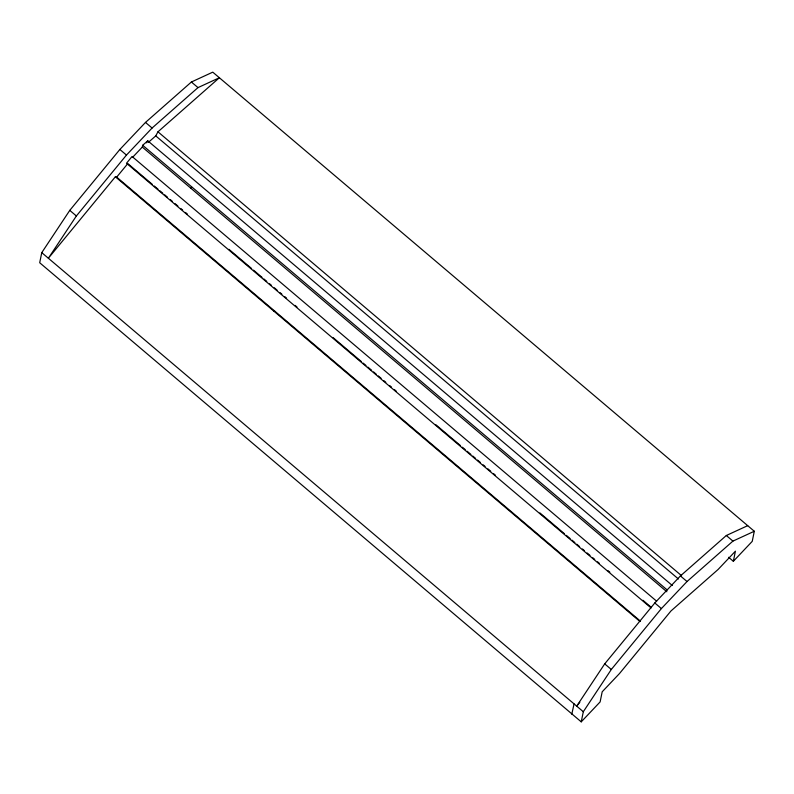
<?xml version="1.0" encoding="UTF-8"?>
<svg xmlns="http://www.w3.org/2000/svg" width="794" height="794" viewBox="0 0 794 794"><rect width="100%" height="100%" fill="white"/><g stroke="black" fill="none" stroke-linecap="round" stroke-linejoin="round"><path stroke-width="1.19" d="M733.348 561.298L752.236 541.359L754.3 531.255L212.762 72.155L191.384 82.01L145.491 122.425L119.864 149.471L69.773 210.37L41.764 252.641L39.7 262.745L581.238 721.845L600.125 701.906L602.189 691.802L619.509 673.52L670.96 610.973L718.104 569.467L735.413 551.185L733.348 561.298L728.624 557.289M132.519 157.401L142.305 147.079L142.672 145.292L147.773 140.796L672.32 585.496M191.175 188.506L191.543 186.719M581.238 721.845L583.312 711.732L611.311 669.471L661.402 608.571L687.028 581.526L732.931 541.101L754.3 531.255M571.789 714.213L574.062 703.891M146.662 142.831L147.773 140.796M148.339 142.414L155.753 135.883L157.966 131.814L219.362 77.752L197.994 87.608L152.091 128.023L126.464 155.068L76.373 215.968L48.374 258.239L115.368 176.784L116.688 177.112L640.292 621.007M747.7 525.658L726.321 535.503L680.418 575.928L654.802 602.974L604.71 663.863L576.702 706.134L579.819 702.343M116.688 177.112L127.814 163.584L152.388 184.416M273.87 311.149L275.19 311.486M191.384 82.01L197.994 87.608M726.321 535.503L732.931 541.101M157.966 131.814L681.58 575.71M145.491 122.425L152.091 128.023M680.418 575.928L687.028 581.526M155.753 135.883L678.413 578.975M142.672 145.292L667.218 589.982M142.305 147.079L666.851 591.768M656.618 601.177L132.062 156.478L126.504 163.246L651.05 607.946M119.864 149.471L126.464 155.068M654.802 602.974L661.402 608.571M154.284 186.014L158.066 189.22M159.951 190.828L162.79 193.23M164.676 194.828L167.514 197.23M170.353 199.641L172.238 201.239M175.077 203.641L177.916 206.043M180.744 208.455L182.64 210.053M185.468 212.455L187.364 214.062M228.95 249.316L251.629 268.541M253.524 270.149L262.03 277.354M263.916 278.962L266.754 281.364M269.593 283.766L271.479 285.374M274.317 287.775L277.146 290.177M279.984 292.579L281.88 294.187M284.709 296.589L286.604 298.187M295.11 305.402L296.996 307M332.914 337.45L361.27 361.488M363.156 363.096L365.994 365.498M367.88 367.096L371.661 370.302M373.557 371.91L376.386 374.311M378.281 375.909L381.12 378.321M383.949 380.723L385.844 382.321M389.626 385.527L391.511 387.135M394.35 389.536L396.236 391.134M435.936 424.79L460.51 445.623M462.396 447.221L465.234 449.632M467.12 451.23L470.902 454.436M472.797 456.034L475.626 458.446M477.522 460.044L480.36 462.445M483.189 464.847L485.084 466.455M487.913 468.857L490.752 471.259M493.59 473.661L495.476 475.269M539.9 512.924L564.474 533.757M566.36 535.364L570.142 538.57M572.037 540.168L574.866 542.57M576.762 544.178L579.59 546.58M582.429 548.982L584.324 550.589M587.153 552.991L589.992 555.393M592.83 557.795L594.716 559.403M597.554 561.805L599.44 563.403M607.946 570.618L609.842 572.216M642.922 600.264L651.427 607.479M115.368 176.784L639.914 621.474M69.773 210.37L76.373 215.968M604.71 663.863L611.311 669.471M41.764 252.641L583.312 711.732"/></g></svg>
